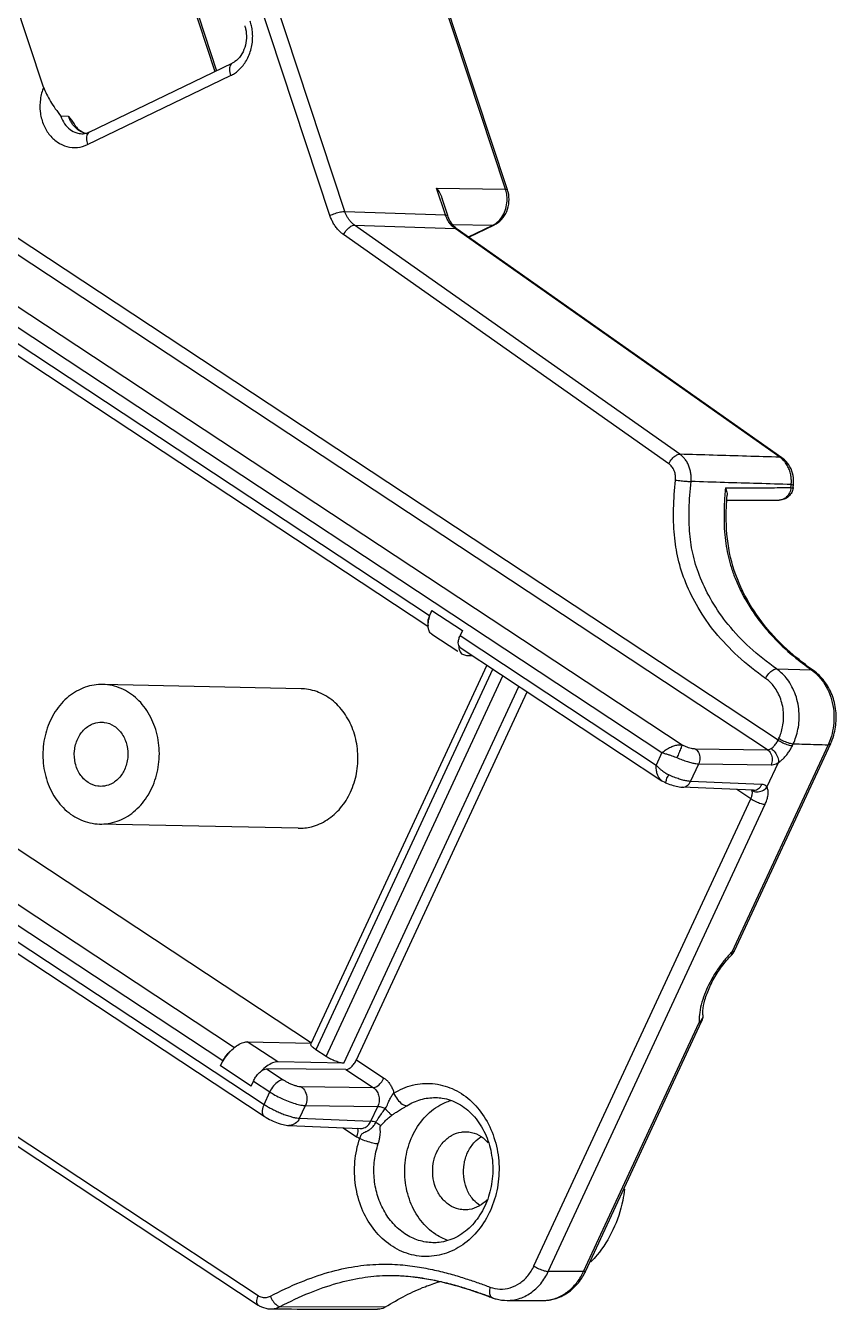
# Model space of a CAD drawing. Header units: inches. Extents: x 164842 to 166038, y -53074 to -52229.
# Drawn here: x 164920.53 to 164943.87, y -52890.84 to -52853.88 of the extents above; entities that cross this region are included whole.
import ezdxf

# ---------------------------------------------------------------- set-up
doc = ezdxf.new("R2010")
doc.units = ezdxf.units.IN
doc.header["$LTSCALE"] = 2
doc.header["$MEASUREMENT"] = 0
doc.layers.get('0').update_dxf_attribs({"linetype": 'CONTINUOUS'})

msp = doc.modelspace()

# ---------------------------------------------------------------- linework, layer by layer
at = {"color": 7, "linetype": 'Continuous'}
for p, q in [((164934.34, -52858.587), (164929.952, -52845.292)), ((164934.401, -52858.609), (164930.013, -52845.314)), ((164921.045, -52855.65), (164918.461, -52847.821)), ((164929.716, -52859.229), (164926.343, -52849.007)), ((164929.288, -52859.345), (164925.914, -52849.124)), ((164924.617, -52851.076), (164925.978, -52855.2)), ((164924.68, -52851.098), (164926.026, -52855.177)), ((164942.189, -52874.449), (164912.356, -52854.756)), ((164909.745, -52854.999), (164939.423, -52874.59)), ((164941.882, -52874.727), (164912.049, -52855.034)), ((164922.36, -52856.943), (164926.474, -52854.961)), ((164909.357, -52855.344), (164938.846, -52874.81)), ((164922.313, -52857.301), (164926.427, -52855.319)), ((164921.763, -52856.493), (164921.541, -52856.488)), ((164922.148, -52856.991), (164922.148, -52856.991)), ((164932.359, -52858.561), (164934.34, -52858.587)), ((164932.61, -52859.324), (164932.359, -52858.561)), ((164934.34, -52858.587), (164934.401, -52858.609)), ((164932.678, -52859.348), (164932.516, -52858.856)), ((164929.716, -52859.229), (164932.61, -52859.324)), ((164932.61, -52859.324), (164932.678, -52859.348)), ((164929.997, -52859.622), (164932.891, -52859.717)), ((164939.36, -52866.218), (164929.997, -52859.622)), ((164933.962, -52859.633), (164932.832, -52859.618)), ((164932.891, -52859.717), (164932.949, -52859.735)), ((164942.243, -52866.305), (164932.891, -52859.717)), ((164942.301, -52866.324), (164932.949, -52859.735)), ((164933.274, -52859.964), (164933.962, -52859.633)), ((164933.284, -52859.971), (164934.007, -52859.623)), ((164933.962, -52859.633), (164934.007, -52859.623)), ((164939.044, -52866.491), (164929.681, -52859.896)), ((164917.164, -52860.966), (164932.156, -52870.863)), ((164917.164, -52861.306), (164932.104, -52871.168)), ((164942.243, -52866.305), (164942.301, -52866.324)), ((164942.622, -52867.176), (164942.631, -52867.086)), ((164942.224, -52867.539), (164942.224, -52867.539)), ((164903.072, -52868.884), (164927.39, -52884.937)), ((164903.076, -52869.226), (164927.39, -52885.277)), ((164932.223, -52870.719), (164932.156, -52870.863)), ((164932.223, -52870.719), (164933.102, -52871.298)), ((164932.223, -52871.399), (164932.965, -52871.889)), ((164933.102, -52871.298), (164933.035, -52871.442)), ((164933.035, -52871.442), (164938.679, -52875.169)), ((164933.035, -52871.783), (164932.994, -52871.73)), ((164933.035, -52871.783), (164938.845, -52875.618)), ((164933.805, -52872.291), (164928.741, -52883.199)), ((164933.102, -52871.979), (164933.218, -52872.013)), ((164933.218, -52872.013), (164933.389, -52872.017)), ((164933.973, -52872.402), (164928.884, -52883.364)), ((164929.177, -52883.557), (164934.265, -52872.595)), ((164942.146, -52872.399), (164943.149, -52872.428)), ((164943.207, -52872.446), (164943.149, -52872.428)), ((164943.207, -52872.446), (164943.207, -52872.446)), ((164928.46, -52872.97), (164922.743, -52872.847)), ((164929.692, -52883.755), (164934.73, -52872.902)), ((164930.05, -52883.657), (164934.969, -52873.06)), ((164926.538, -52883.305), (164911.595, -52873.441)), ((164914.05, -52873.459), (164928.76, -52883.17)), ((164926.204, -52883.685), (164911.212, -52873.788)), ((164942.189, -52874.449), (164942.213, -52874.398)), ((164938.846, -52874.81), (164938.679, -52875.169)), ((164939.802, -52874.696), (164941.882, -52874.727)), ((164943.627, -52874.584), (164940.857, -52880.552)), ((164943.697, -52874.56), (164940.928, -52880.526)), ((164942.602, -52874.608), (164942.626, -52874.556)), ((164943.697, -52874.56), (164943.627, -52874.584)), ((164939.67, -52875.638), (164939.905, -52875.133)), ((164939.905, -52875.133), (164941.986, -52875.164)), ((164941.866, -52875.808), (164942.199, -52875.092)), ((164938.845, -52875.618), (164938.929, -52875.665)), ((164939.424, -52875.805), (164939.426, -52875.805)), ((164941.478, -52875.893), (164939.424, -52875.805)), ((164941.724, -52875.726), (164939.67, -52875.638)), ((164941.404, -52876.139), (164941, -52875.872)), ((164935.161, -52889.589), (164941.404, -52876.139)), ((164935.574, -52889.748), (164941.817, -52876.298)), ((164928.373, -52876.989), (164922.657, -52876.866)), ((164940.849, -52880.639), (164940.849, -52880.639)), ((164936.587, -52889.75), (164939.917, -52882.577)), ((164936.657, -52889.726), (164939.986, -52882.554)), ((164940.023, -52882.363), (164940.023, -52882.365)), ((164916.373, -52883.283), (164927.218, -52890.441)), ((164926.908, -52883.134), (164928.753, -52883.174)), ((164927.786, -52883.714), (164926.908, -52883.134)), ((164929.177, -52883.557), (164928.884, -52883.364)), ((164916.373, -52883.555), (164927.218, -52890.714)), ((164926.137, -52883.829), (164926.204, -52883.685)), ((164929.692, -52883.755), (164927.786, -52883.714)), ((164930.05, -52883.657), (164930.84, -52884.178)), ((164927.016, -52884.409), (164926.137, -52883.829)), ((164929.744, -52883.935), (164927.466, -52883.918)), ((164927.466, -52883.918), (164927.939, -52884.23)), ((164929.744, -52883.935), (164930.534, -52884.456)), ((164927.016, -52884.409), (164927.083, -52884.265)), ((164927.083, -52884.265), (164927.556, -52884.578)), ((164928.453, -52884.425), (164930.534, -52884.456)), ((164927.39, -52884.937), (164927.556, -52884.578)), ((164932.342, -52884.74), (164932.343, -52884.74)), ((164928.413, -52885.336), (164928.582, -52884.971)), ((164928.582, -52884.971), (164930.663, -52885.002)), ((164930.467, -52885.423), (164930.663, -52885.002)), ((164928.105, -52885.544), (164930.161, -52885.632)), ((164928.413, -52885.336), (164930.467, -52885.423)), ((164929.666, -52885.611), (164930.056, -52885.868)), ((164932.253, -52888.92), (164932.252, -52888.92)), ((164931.06, -52889.863), (164931.06, -52889.863)), ((164936.587, -52889.75), (164935.574, -52889.748)), ((164936.587, -52889.75), (164936.657, -52889.726)), ((164927.858, -52890.758), (164930.886, -52890.77)), ((164934.39, -52890.582), (164935.403, -52890.585)), ((164927.585, -52890.826), (164927.588, -52890.826))]:
    msp.add_line(p, q, dxfattribs=at)
for points, start_tangent, end_tangent in [([(164927.056, -52854.046), (164927.031, -52853.887), (164926.994, -52853.749)], (-0.100414, 0.994946), (-0.313412, 0.949617)), ([(164926.859, -52853.973), (164926.882, -52854.244), (164926.834, -52854.509), (164926.72, -52854.743), (164926.552, -52854.915), (164926.473, -52854.961)], (0.217541, -0.976051), (-0.901058, -0.433698)), ([(164926.76, -52855.057), (164926.86, -52854.92), (164926.945, -52854.761), (164927.008, -52854.587), (164927.048, -52854.404), (164927.063, -52854.221), (164927.056, -52854.046)], (0.647121, 0.762388), (-0.100414, 0.994946)), ([(164926.833, -52853.88), (164926.859, -52853.973)], (0.313314, -0.94965), (0.217541, -0.976051)), ([(164926.474, -52854.963), (164926.431, -52854.998), (164926.395, -52855.133), (164926.427, -52855.319)], (-0.891735, -0.452557), (0.313405, -0.949619)), ([(164926.427, -52855.319), (164926.536, -52855.256), (164926.65, -52855.169), (164926.76, -52855.057)], (0.900867, 0.434095), (0.647121, 0.762388)), ([(164921.045, -52855.65), (164920.951, -52855.993), (164920.947, -52856.355), (164921.032, -52856.702), (164921.2, -52857.002), (164921.435, -52857.228), (164921.716, -52857.359), (164922.017, -52857.384), (164922.313, -52857.301)], (-0.385298, -0.922792), (0.900864, 0.434101)), ([(164921.045, -52855.65), (164921.127, -52855.849), (164921.242, -52856.059), (164921.382, -52856.27), (164921.541, -52856.488)], (0.313405, -0.949619), (0.596702, -0.802463)), ([(164921.541, -52856.488), (164921.648, -52856.704), (164921.805, -52856.869), (164921.998, -52856.967)], (0.313405, -0.949619), (0.957803, -0.287425)), ([(164922.08, -52856.909), (164921.99, -52856.844), (164921.912, -52856.764), (164921.848, -52856.675), (164921.798, -52856.582), (164921.763, -52856.493)], (-0.854195, 0.519953), (-0.313405, 0.949619)), ([(164921.763, -52856.493), (164921.922, -52856.71), (164921.942, -52856.739)], (0.596702, -0.802463), (0.571514, -0.820592)), ([(164921.942, -52856.739), (164922.043, -52856.856), (164922.195, -52856.956)], (0.571437, -0.820646), (0.915741, -0.401769)), ([(164921.998, -52856.967), (164922.148, -52856.991)], (0.957803, -0.287425), (0.99975, -0.022354)), ([(164922.253, -52856.981), (164922.177, -52856.957), (164922.08, -52856.909)], (-0.973388, 0.229164), (-0.854195, 0.519953)), ([(164922.148, -52856.991), (164922.222, -52856.986), (164922.292, -52856.97), (164922.36, -52856.943)], (0.999769, -0.02151), (0.900864, 0.434101)), ([(164922.195, -52856.956), (164922.273, -52856.983)], (0.915741, -0.401769), (0.97068, -0.240376)), ([(164922.361, -52856.945), (164922.317, -52856.98), (164922.281, -52857.115), (164922.313, -52857.301)], (-0.892048, -0.451941), (0.313405, -0.949619)), ([(164932.359, -52858.561), (164932.487, -52858.781), (164932.517, -52858.859)], (0.594384, -0.804182), (0.313029, -0.949743)), ([(164934.35, -52858.62), (164934.34, -52858.587)], (-0.278829, 0.960341), (-0.315319, 0.948986)), ([(164934.381, -52858.772), (164934.35, -52858.62)], (-0.115743, 0.993279), (-0.278829, 0.960341)), ([(164934.419, -52858.672), (164934.401, -52858.609)], (-0.240513, 0.970646), (-0.313799, 0.949489)), ([(164934.228, -52859.459), (164934.376, -52859.227), (164934.442, -52858.953), (164934.419, -52858.672)], (0.676671, 0.736285), (-0.240513, 0.970646)), ([(164934.236, -52859.392), (164934.333, -52859.2), (164934.382, -52858.984), (164934.381, -52858.772)], (0.562325, 0.826916), (-0.115743, 0.993279)), ([(164929.288, -52859.345), (164929.437, -52859.285), (164929.594, -52859.243), (164929.716, -52859.229)], (0.900864, 0.434101), (0.999614, -0.027768)), ([(164929.681, -52859.896), (164929.601, -52859.833), (164929.523, -52859.756), (164929.45, -52859.666), (164929.385, -52859.565), (164929.331, -52859.457), (164929.288, -52859.345)], (-0.81752, 0.5759), (-0.313396, 0.949622)), ([(164929.997, -52859.622), (164929.94, -52859.577), (164929.884, -52859.522), (164929.832, -52859.458), (164929.786, -52859.386), (164929.747, -52859.308), (164929.716, -52859.229)], (-0.817282, 0.576237), (-0.313995, 0.949425)), ([(164932.627, -52859.37), (164932.61, -52859.324)], (-0.366637, 0.930364), (-0.313973, 0.949432)), ([(164932.679, -52859.479), (164932.627, -52859.37)], (-0.493724, 0.869618), (-0.366637, 0.930364)), ([(164932.785, -52859.566), (164932.689, -52859.381), (164932.678, -52859.348)], (-0.565581, 0.824693), (-0.31334, 0.949641)), ([(164929.681, -52859.896), (164929.774, -52859.757), (164929.89, -52859.656), (164929.997, -52859.622)], (0.443467, 0.896291), (0.999373, -0.035397)), ([(164932.774, -52859.612), (164932.679, -52859.479)], (-0.665453, 0.74644), (-0.493724, 0.869618)), ([(164932.891, -52859.717), (164932.774, -52859.612)], (-0.817338, 0.576158), (-0.665453, 0.74644)), ([(164932.907, -52859.703), (164932.785, -52859.566)], (-0.763511, 0.645795), (-0.565581, 0.824693)), ([(164932.949, -52859.735), (164932.916, -52859.71), (164932.907, -52859.703)], (-0.818111, 0.57506), (-0.763511, 0.645795)), ([(164933.962, -52859.633), (164934.105, -52859.539)], (0.901315, 0.433164), (0.758956, 0.651142)), ([(164934.007, -52859.623), (164934.017, -52859.618), (164934.228, -52859.459)], (0.901204, 0.433394), (0.676671, 0.736285)), ([(164934.105, -52859.539), (164934.236, -52859.392)], (0.758956, 0.651142), (0.562325, 0.826916)), ([(164939.044, -52866.491), (164939.137, -52866.352), (164939.252, -52866.252), (164939.36, -52866.218)], (0.443467, 0.896291), (0.999373, -0.035397)), ([(164942.243, -52866.305), (164941.283, -52866.276), (164940.322, -52866.247), (164939.36, -52866.218)], (-0.999538, 0.030384), (-0.999539, 0.03037)), ([(164939.682, -52867.005), (164939.687, -52866.902), (164939.68, -52866.79), (164939.659, -52866.675), (164939.623, -52866.561), (164939.572, -52866.455), (164939.508, -52866.36), (164939.436, -52866.281), (164939.36, -52866.218)], (0.104947, 0.994478), (-0.817971, 0.57526)), ([(164942.288, -52866.34), (164942.243, -52866.305)], (-0.766441, 0.642315), (-0.818081, 0.575104)), ([(164942.474, -52866.578), (164942.406, -52866.466), (164942.327, -52866.375), (164942.288, -52866.34)], (-0.452658, 0.891684), (-0.766441, 0.642315)), ([(164942.497, -52866.527), (164942.322, -52866.339), (164942.301, -52866.324)], (-0.550691, 0.834709), (-0.818037, 0.575165)), ([(164939.237, -52866.964), (164939.24, -52866.902), (164939.236, -52866.835), (164939.223, -52866.766), (164939.201, -52866.697), (164939.171, -52866.634), (164939.133, -52866.577), (164939.089, -52866.529), (164939.044, -52866.491)], (0.103704, 0.994608), (-0.817531, 0.575884)), ([(164942.558, -52866.836), (164942.526, -52866.703), (164942.474, -52866.578)], (-0.163388, 0.986562), (-0.452658, 0.891684)), ([(164942.634, -52867.039), (164942.606, -52866.768), (164942.497, -52866.527)], (0.048678, 0.998815), (-0.550691, 0.834709)), ([(164941.829, -52872.672), (164941.032, -52872.033), (164940.381, -52871.346), (164939.886, -52870.635), (164939.533, -52869.923), (164939.312, -52869.232), (164939.203, -52868.544), (164939.181, -52867.787), (164939.237, -52866.964)], (-0.814827, 0.579704), (0.103817, 0.994596)), ([(164939.237, -52866.964), (164939.395, -52866.983), (164939.558, -52866.998), (164939.682, -52867.005)], (0.99027, -0.139156), (0.999801, -0.01993)), ([(164942.146, -52872.399), (164941.374, -52871.781), (164940.753, -52871.125), (164940.285, -52870.452), (164939.954, -52869.785), (164939.749, -52869.147), (164939.648, -52868.512), (164939.628, -52867.799), (164939.682, -52867.005)], (-0.814822, 0.579712), (0.103747, 0.994604)), ([(164942.566, -52867.091), (164941.605, -52867.062), (164940.644, -52867.034), (164939.682, -52867.005)], (-0.999559, 0.029687), (-0.999559, 0.029689)), ([(164942.571, -52866.968), (164942.558, -52866.836)], (-0.024857, 0.999691), (-0.163388, 0.986562)), ([(164942.561, -52867.135), (164942.566, -52867.091)], (0.09834, 0.995153), (0.101663, 0.994819)), ([(164942.566, -52867.091), (164942.571, -52866.968)], (0.103197, 0.994661), (-0.024857, 0.999691)), ([(164942.566, -52867.091), (164942.63, -52867.087)], (0.999801, -0.01997), (-0.202511, 0.97928)), ([(164942.631, -52867.086), (164942.634, -52867.039)], (0.102059, 0.994778), (0.048678, 0.998815)), ([(164940.672, -52867.187), (164940.64, -52867.648)], (-0.091345, -0.995819), (-0.045938, -0.998944)), ([(164940.672, -52867.187), (164941.3, -52867.185), (164941.928, -52867.182), (164942.557, -52867.18)], (0.999993, 0.003704), (0.999993, 0.003685)), ([(164940.672, -52867.187), (164940.714, -52867.31), (164940.72, -52867.394)], (0.42378, -0.905765), (-0.079475, -0.996837)), ([(164943.161, -52872.413), (164942.442, -52871.832), (164941.72, -52871.044), (164941.176, -52870.167), (164940.822, -52869.19), (164940.697, -52868.117), (164940.72, -52867.394)], (-0.810808, 0.585312), (0.072949, 0.997336)), ([(164942.557, -52867.18), (164942.519, -52867.328), (164942.434, -52867.45), (164942.314, -52867.524), (164942.224, -52867.539)], (-0.071426, -0.997446), (-0.999969, -0.007827)), ([(164942.619, -52867.198), (164942.58, -52867.319), (164942.489, -52867.438), (164942.361, -52867.514), (164942.224, -52867.539)], (-0.150458, -0.988616), (-0.999987, -0.005116)), ([(164942.557, -52867.18), (164942.561, -52867.135)], (0.094901, 0.995487), (0.09834, 0.995153)), ([(164942.557, -52867.18), (164942.615, -52867.178), (164942.615, -52867.176)], (0.999798, -0.020103), (-0.08541, 0.996346)), ([(164942.622, -52867.176), (164942.619, -52867.198)], (-0.094896, -0.995487), (-0.150458, -0.988616)), ([(164940.64, -52867.648), (164940.632, -52868.067), (164940.647, -52868.449), (164940.684, -52868.791), (164940.74, -52869.104), (164940.821, -52869.415), (164940.934, -52869.744), (164941.087, -52870.096), (164941.285, -52870.469), (164941.532, -52870.853), (164941.836, -52871.246), (164942.204, -52871.643), (164942.64, -52872.037), (164943.149, -52872.428)], (-0.045938, -0.998944), (0.814168, -0.580629)), ([(164940.715, -52867.546), (164940.919, -52867.545), (164941.621, -52867.542), (164942.224, -52867.539)], (0.999989, 0.004617), (0.99999, 0.00457)), ([(164932.126, -52871.018), (164932.162, -52870.872), (164932.223, -52870.719)], (0.167159, 0.98593), (0.421036, 0.907044)), ([(164932.116, -52870.972), (164932.102, -52871.071), (164932.116, -52871.15)], (-0.251032, -0.967979), (0.371244, -0.928535)), ([(164932.116, -52871.15), (164932.126, -52871.018)], (-0.019378, 0.999812), (0.167159, 0.98593)), ([(164932.156, -52870.863), (164932.116, -52870.972)], (-0.421036, -0.907044), (-0.251032, -0.967979)), ([(164932.117, -52871.18), (164932.116, -52871.15)], (-0.07036, 0.997522), (-0.019378, 0.999812)), ([(164932.12, -52871.209), (164932.117, -52871.18)], (-0.132554, 0.991176), (-0.07036, 0.997522)), ([(164932.223, -52871.399), (164932.221, -52871.398), (164932.144, -52871.3), (164932.12, -52871.209)], (-0.835465, 0.549544), (-0.132554, 0.991176)), ([(164932.981, -52871.651), (164932.995, -52871.552), (164933.035, -52871.442)], (0.004356, 0.999991), (0.421036, 0.907044)), ([(164932.994, -52871.73), (164932.981, -52871.651)], (-0.371244, 0.928535), (0.004356, 0.999991)), ([(164932.994, -52871.73), (164933.023, -52871.88)], (0.019378, -0.999812), (0.399386, -0.916783)), ([(164933.023, -52871.88), (164933.1, -52871.978), (164933.102, -52871.979)], (0.399386, -0.916783), (0.835465, -0.549544)), ([(164941.829, -52872.672), (164941.922, -52872.533), (164942.038, -52872.433), (164942.146, -52872.399)], (0.446914, 0.894577), (0.99937, -0.035481)), ([(164942.213, -52874.398), (164942.273, -52874.244), (164942.32, -52874.064), (164942.346, -52873.862), (164942.344, -52873.645), (164942.31, -52873.428), (164942.246, -52873.222), (164942.157, -52873.037), (164942.05, -52872.882), (164941.937, -52872.76), (164941.829, -52872.672)], (0.421045, 0.90704), (-0.814828, 0.579703)), ([(164942.626, -52874.556), (164942.702, -52874.364), (164942.761, -52874.139), (164942.793, -52873.886), (164942.79, -52873.616), (164942.749, -52873.345), (164942.669, -52873.086), (164942.557, -52872.855), (164942.423, -52872.661), (164942.282, -52872.509), (164942.146, -52872.399)], (0.421836, 0.906672), (-0.815167, 0.579226)), ([(164943.149, -52872.428), (164943.323, -52872.575)], (0.814598, -0.580026), (0.70615, -0.708062)), ([(164943.207, -52872.446), (164943.161, -52872.413)], (-0.814169, 0.580628), (-0.810808, 0.585312)), ([(164943.372, -52872.584), (164943.207, -52872.446)], (-0.717314, 0.69675), (-0.814032, 0.58082)), ([(164943.323, -52872.575), (164943.496, -52872.785), (164943.645, -52873.055), (164943.749, -52873.369), (164943.796, -52873.704), (164943.783, -52874.035), (164943.722, -52874.333)], (0.70615, -0.708062), (-0.281864, -0.959454)), ([(164943.79, -52874.311), (164943.862, -52873.842), (164943.811, -52873.37), (164943.642, -52872.938), (164943.372, -52872.584)], (0.278955, 0.960304), (-0.717314, 0.69675)), ([(164922.743, -52872.847), (164922.501, -52872.863), (164921.996, -52873.039), (164921.56, -52873.393), (164921.236, -52873.89)], (-0.999766, 0.021616), (-0.421036, -0.907044)), ([(164924.164, -52875.823), (164924.345, -52875.231), (164924.365, -52874.603), (164924.222, -52873.999), (164923.93, -52873.479), (164923.518, -52873.095), (164923.025, -52872.882), (164922.743, -52872.847)], (0.421036, 0.907044), (-0.999766, 0.021616)), ([(164929.881, -52875.946), (164930.052, -52875.411), (164930.09, -52874.84), (164929.993, -52874.281), (164929.769, -52873.778), (164929.434, -52873.373), (164929.018, -52873.098), (164928.552, -52872.975), (164928.46, -52872.97)], (0.421036, 0.907044), (-0.999775, 0.021228)), ([(164921.236, -52873.89), (164921.055, -52874.482), (164921.035, -52875.111), (164921.178, -52875.714), (164921.469, -52876.234), (164921.882, -52876.619), (164922.374, -52876.831), (164922.657, -52876.866)], (-0.421036, -0.907044), (0.999766, -0.021616)), ([(164922.026, -52874.412), (164922.222, -52874.136), (164922.49, -52873.969), (164922.721, -52873.933)], (0.421036, 0.907044), (0.999795, -0.020258)), ([(164922.721, -52873.933), (164922.79, -52873.938), (164923.076, -52874.046), (164923.305, -52874.278), (164923.442, -52874.598), (164923.466, -52874.957), (164923.373, -52875.301)], (0.999795, -0.020258), (-0.421036, -0.907044)), ([(164922.679, -52875.781), (164922.61, -52875.776), (164922.324, -52875.667), (164922.095, -52875.436), (164921.958, -52875.116), (164921.934, -52874.756), (164922.026, -52874.412)], (-0.999795, 0.020258), (0.421036, 0.907044)), ([(164941.989, -52874.693), (164942.023, -52874.668), (164942.061, -52874.633), (164942.098, -52874.592), (164942.134, -52874.545), (164942.164, -52874.497), (164942.189, -52874.449)], (0.839409, 0.5435), (0.42103, 0.907047)), ([(164942.189, -52874.449), (164942.33, -52874.527), (164942.482, -52874.585), (164942.602, -52874.608)], (0.83456, -0.550917), (0.999901, -0.014063)), ([(164942.213, -52874.398), (164942.354, -52874.476), (164942.506, -52874.534), (164942.626, -52874.556)], (0.83456, -0.550917), (0.999901, -0.014063)), ([(164943.722, -52874.333), (164943.646, -52874.541)], (-0.281864, -0.959454), (-0.39745, -0.917624)), ([(164943.697, -52874.56), (164943.79, -52874.311)], (0.420893, 0.90711), (0.278955, 0.960304)), ([(164938.846, -52874.81), (164938.97, -52874.72), (164939.097, -52874.65), (164939.219, -52874.605), (164939.329, -52874.585), (164939.423, -52874.59)], (0.774041, 0.633136), (0.981189, -0.193049)), ([(164938.846, -52874.81), (164938.948, -52874.842), (164939.044, -52874.871), (164939.131, -52874.9), (164939.208, -52874.927), (164939.274, -52874.954)], (0.952803, -0.30359), (0.9139, -0.40594)), ([(164939.423, -52874.59), (164939.395, -52874.669), (164939.341, -52874.803), (164939.274, -52874.954)], (-0.230918, -0.972973), (-0.416528, -0.909123)), ([(164939.423, -52874.59), (164939.515, -52874.628), (164939.604, -52874.659), (164939.685, -52874.68), (164939.751, -52874.692), (164939.802, -52874.696)], (0.914646, -0.404257), (0.999888, -0.014946)), ([(164939.802, -52874.696), (164939.901, -52874.811), (164939.938, -52874.971), (164939.905, -52875.133)], (0.832884, -0.553447), (-0.416827, -0.908986)), ([(164941.882, -52874.727), (164941.919, -52874.723), (164941.955, -52874.71), (164941.989, -52874.693)], (0.999756, -0.022085), (0.8553, 0.518133)), ([(164941.882, -52874.727), (164941.981, -52874.842), (164942.019, -52875.002), (164941.986, -52875.164)], (0.832884, -0.553447), (-0.416827, -0.908986)), ([(164941.988, -52874.693), (164942.102, -52874.804), (164942.179, -52874.951), (164942.198, -52875.095)], (0.838021, -0.545639), (-0.108407, -0.994107)), ([(164942.198, -52875.095), (164942.269, -52875.044), (164942.345, -52874.976), (164942.42, -52874.893), (164942.491, -52874.8), (164942.553, -52874.703), (164942.602, -52874.608)], (0.844563, 0.535455), (0.421014, 0.907054)), ([(164942.626, -52874.556), (164942.959, -52874.565), (164943.293, -52874.575), (164943.627, -52874.584)], (0.999609, -0.027955), (0.99961, -0.027942)), ([(164943.646, -52874.541), (164943.627, -52874.584)], (-0.39745, -0.917624), (-0.422016, -0.906588)), ([(164938.8, -52875.581), (164938.748, -52875.511), (164938.708, -52875.418), (164938.684, -52875.303), (164938.679, -52875.169)], (-0.700895, 0.713264), (0.035264, 0.999378)), ([(164939.042, -52875.454), (164938.99, -52875.427), (164938.934, -52875.393), (164938.874, -52875.35), (164938.811, -52875.298), (164938.745, -52875.238), (164938.679, -52875.169)], (-0.911618, 0.411038), (-0.669261, 0.743028)), ([(164939.274, -52874.954), (164939.428, -52875.018), (164939.577, -52875.069), (164939.71, -52875.105), (164939.82, -52875.126), (164939.905, -52875.133)], (0.913896, -0.405949), (0.999791, -0.020463)), ([(164941.986, -52875.164), (164942.058, -52875.155), (164942.13, -52875.129), (164942.199, -52875.092)], (0.99989, -0.014805), (0.849443, 0.52768)), ([(164923.373, -52875.301), (164923.178, -52875.578), (164922.91, -52875.744), (164922.679, -52875.781)], (-0.421036, -0.907044), (-0.999795, 0.020258)), ([(164938.845, -52875.618), (164938.8, -52875.581)], (-0.833953, 0.551836), (-0.700895, 0.713264)), ([(164938.938, -52875.656), (164938.979, -52875.583)], (0.994506, 0.104677), (0.150536, 0.988605)), ([(164938.979, -52875.583), (164939.042, -52875.454)], (0.150536, 0.988605), (0.425533, 0.904943)), ([(164939.197, -52875.518), (164939.042, -52875.454)], (-0.932733, 0.360568), (-0.911617, 0.41104)), ([(164939.67, -52875.638), (164939.587, -52875.63), (164939.477, -52875.608), (164939.345, -52875.571), (164939.197, -52875.518)], (-0.99931, 0.037134), (-0.932733, 0.360568)), ([(164922.657, -52876.866), (164922.899, -52876.851), (164923.404, -52876.674), (164923.84, -52876.321), (164924.164, -52875.823)], (0.999766, -0.021616), (0.421036, 0.907044)), ([(164928.373, -52876.989), (164928.757, -52876.944), (164929.206, -52876.746), (164929.591, -52876.404), (164929.881, -52875.946)], (0.999775, -0.021228), (0.421036, 0.907044)), ([(164938.929, -52875.665), (164938.981, -52875.687)], (0.91096, -0.412494), (0.921123, -0.389272)), ([(164938.931, -52875.656), (164938.938, -52875.656)], (0.969956, -0.243279), (0.994506, 0.104677)), ([(164938.981, -52875.687), (164939.169, -52875.756), (164939.344, -52875.797), (164939.426, -52875.805)], (0.921123, -0.389272), (0.999204, -0.039887)), ([(164939.426, -52875.805), (164939.439, -52875.805), (164939.573, -52875.759), (164939.67, -52875.638)], (0.999229, -0.039263), (0.42522, 0.90509)), ([(164941.404, -52876.139), (164941.429, -52876.077), (164941.443, -52876.023), (164941.448, -52875.979), (164941.446, -52875.943), (164941.44, -52875.915), (164941.439, -52875.911)], (0.421, 0.907061), (-0.355481, 0.934683)), ([(164941.431, -52875.895), (164941.575, -52875.94)], (0.835649, -0.549263), (0.998942, -0.045985)), ([(164941.439, -52875.911), (164941.431, -52875.895)], (-0.355481, 0.934683), (-0.507622, 0.86158)), ([(164941.478, -52875.893), (164941.493, -52875.893), (164941.627, -52875.846), (164941.724, -52875.726)], (0.998826, -0.048445), (0.42522, 0.90509)), ([(164941.575, -52875.94), (164941.734, -52875.908), (164941.866, -52875.808)], (0.998942, -0.045985), (0.64526, 0.763963)), ([(164941.866, -52875.808), (164941.834, -52875.768), (164941.787, -52875.739), (164941.724, -52875.726)], (-0.518063, 0.855342), (-0.999083, 0.042819)), ([(164941.817, -52876.298), (164941.866, -52876.173), (164941.894, -52876.065), (164941.904, -52875.976), (164941.901, -52875.904), (164941.888, -52875.848), (164941.868, -52875.805)], (0.420912, 0.907101), (-0.520214, 0.854036)), ([(164941.404, -52876.139), (164941.546, -52876.217), (164941.697, -52876.276), (164941.817, -52876.298)], (0.83456, -0.550917), (0.999901, -0.014063)), ([(164940.023, -52882.363), (164940.025, -52882.245), (164940.082, -52881.932), (164940.221, -52881.555), (164940.436, -52881.161), (164940.705, -52880.797)], (-0.052292, 0.998632), (0.6488, 0.760959)), ([(164940.808, -52880.603), (164940.605, -52880.837)], (-0.687902, -0.725804), (-0.619609, -0.784911)), ([(164940.705, -52880.797), (164940.849, -52880.639)], (0.6488, 0.760959), (0.702883, 0.711306)), ([(164940.857, -52880.552), (164940.808, -52880.603)], (-0.70287, -0.711318), (-0.687902, -0.725804)), ([(164940.848, -52880.638), (164940.86, -52880.622), (164940.858, -52880.55)], (0.740238, 0.672345), (-0.270441, 0.962736)), ([(164940.849, -52880.639), (164940.915, -52880.55)], (0.702679, 0.711507), (0.482351, 0.875978)), ([(164940.925, -52880.525), (164940.919, -52880.537), (164940.858, -52880.55)], (-0.31521, -0.949022), (-0.999901, 0.014063)), ([(164940.915, -52880.55), (164940.928, -52880.526)], (0.482351, 0.875978), (0.421059, 0.907033)), ([(164940.605, -52880.837), (164940.397, -52881.129), (164940.23, -52881.417), (164940.097, -52881.704), (164939.996, -52881.994), (164939.932, -52882.288)], (-0.619609, -0.784911), (-0.140771, -0.990042)), ([(164939.932, -52882.288), (164939.916, -52882.551)], (-0.140771, -0.990042), (0.031744, -0.999496)), ([(164939.962, -52882.534), (164939.916, -52882.578)], (-0.644384, -0.764702), (-0.774692, -0.632338)), ([(164939.916, -52882.551), (164939.917, -52882.577)], (0.031744, -0.999496), (0.052129, -0.99864)), ([(164939.916, -52882.578), (164939.977, -52882.565), (164939.984, -52882.553)], (0.999901, -0.014063), (0.31521, 0.949022)), ([(164940.023, -52882.365), (164939.998, -52882.479), (164939.962, -52882.534)], (0.047663, -0.998863), (-0.644384, -0.764702)), ([(164940.023, -52882.364), (164940.007, -52882.5), (164939.986, -52882.554)], (0.051686, -0.998663), (-0.421013, -0.907055)), ([(164926.429, -52883.402), (164926.594, -52883.256)], (0.691751, 0.722136), (0.810832, 0.58528)), ([(164926.594, -52883.256), (164926.76, -52883.164), (164926.908, -52883.134)], (0.810832, 0.58528), (0.999769, -0.02151)), ([(164928.884, -52883.364), (164928.79, -52883.29), (164928.742, -52883.229), (164928.744, -52883.2)], (-0.83456, 0.550917), (0.31625, 0.948676)), ([(164926.137, -52883.829), (164926.219, -52883.676), (164926.317, -52883.532), (164926.429, -52883.402)], (0.421036, 0.907044), (0.691751, 0.722136)), ([(164926.429, -52883.402), (164926.343, -52883.479), (164926.266, -52883.576), (164926.204, -52883.685)], (-0.805902, -0.59205), (-0.421036, -0.907044)), ([(164927.786, -52883.714), (164927.638, -52883.744), (164927.473, -52883.836), (164927.307, -52883.981)], (-0.999769, 0.02151), (-0.691751, -0.722136)), ([(164929.692, -52883.755), (164929.585, -52883.738), (164929.449, -52883.695), (164929.305, -52883.631), (164929.177, -52883.557)], (-0.999769, 0.02151), (-0.83456, 0.550917)), ([(164929.744, -52883.935), (164929.821, -52883.915), (164929.907, -52883.855), (164929.988, -52883.763), (164930.05, -52883.657)], (0.999971, -0.007585), (0.421036, 0.907044)), ([(164927.083, -52884.265), (164927.144, -52884.156), (164927.222, -52884.058), (164927.307, -52883.981)], (0.421036, 0.907044), (0.805902, 0.59205)), ([(164927.307, -52883.981), (164927.39, -52883.934), (164927.466, -52883.918)], (0.805902, 0.59205), (0.999971, -0.007585)), ([(164927.939, -52884.23), (164927.807, -52884.276), (164927.667, -52884.403), (164927.556, -52884.578)], (-0.999971, 0.007585), (-0.421036, -0.907044)), ([(164927.939, -52884.23), (164928.014, -52884.275), (164928.106, -52884.322), (164928.206, -52884.365), (164928.304, -52884.398), (164928.389, -52884.418), (164928.453, -52884.425)], (0.834583, -0.550882), (0.999888, -0.014934)), ([(164928.453, -52884.425), (164928.577, -52884.569), (164928.624, -52884.769), (164928.582, -52884.971)], (0.832884, -0.553447), (-0.416827, -0.908986)), ([(164930.534, -52884.456), (164930.64, -52884.42), (164930.752, -52884.318), (164930.84, -52884.178)], (0.999971, -0.007585), (0.421036, 0.907044)), ([(164930.534, -52884.456), (164930.581, -52884.494), (164930.625, -52884.545), (164930.662, -52884.606), (164930.689, -52884.677), (164930.703, -52884.752), (164930.706, -52884.83), (164930.696, -52884.904), (164930.676, -52884.972)], (0.835876, -0.548919), (-0.355221, -0.934782)), ([(164930.84, -52884.178), (164930.914, -52884.236), (164930.984, -52884.31), (164931.045, -52884.4), (164931.094, -52884.503), (164931.128, -52884.616)], (0.834549, -0.550933), (0.223155, -0.974783)), ([(164931.128, -52884.616), (164931.666, -52884.386), (164932.243, -52884.34), (164932.806, -52884.485), (164933.314, -52884.811), (164933.726, -52885.292), (164934.01, -52885.891), (164934.146, -52886.563), (164934.122, -52887.254), (164933.94, -52887.913), (164933.615, -52888.488), (164933.171, -52888.934), (164932.642, -52889.218)], (0.848768, 0.528765), (-0.944411, -0.328768)), ([(164927.556, -52884.578), (164927.705, -52884.669), (164927.888, -52884.762), (164928.089, -52884.849), (164928.285, -52884.916), (164928.454, -52884.957), (164928.582, -52884.971)], (0.834573, -0.550898), (0.999762, -0.02183)), ([(164930.901, -52885.022), (164930.94, -52884.947), (164930.971, -52884.878), (164930.999, -52884.815), (164931.028, -52884.758), (164931.058, -52884.706), (164931.091, -52884.659), (164931.128, -52884.616)], (0.480927, 0.87676), (0.696204, 0.717844)), ([(164931.128, -52884.616), (164931.234, -52884.795), (164931.371, -52884.927), (164931.503, -52884.977)], (0.394236, -0.919009), (0.999769, -0.021512)), ([(164931.503, -52884.977), (164931.901, -52884.798), (164932.325, -52884.74), (164932.342, -52884.74)], (0.848768, 0.528766), (0.99978, -0.020993)), ([(164932.342, -52884.74), (164932.52, -52884.756), (164932.988, -52884.918), (164933.402, -52885.246), (164933.72, -52885.709), (164933.915, -52886.26), (164933.975, -52886.857), (164933.894, -52887.453), (164933.677, -52888), (164933.339, -52888.454), (164932.909, -52888.768), (164932.43, -52888.912), (164932.252, -52888.92)], (0.999797, -0.02016), (-0.999733, 0.023094)), ([(164932.452, -52884.959), (164932.771, -52884.823)], (0.871549, 0.490308), (0.957216, 0.289376)), ([(164927.39, -52884.937), (164927.338, -52885.112), (164927.358, -52885.243), (164927.391, -52885.275)], (-0.421036, -0.907044), (0.830333, -0.557268)), ([(164927.39, -52884.937), (164927.486, -52884.997)], (0.834563, -0.550912), (0.860137, -0.510064)), ([(164927.486, -52884.997), (164927.598, -52885.06), (164927.726, -52885.124), (164927.862, -52885.185), (164927.999, -52885.238), (164928.129, -52885.281), (164928.243, -52885.311), (164928.337, -52885.328), (164928.413, -52885.336)], (0.860137, -0.510064), (0.999361, -0.035746)), ([(164930.609, -52885.453), (164930.704, -52885.305), (164930.795, -52885.175), (164930.88, -52885.06)], (0.522611, 0.852571), (0.606378, 0.795177)), ([(164930.663, -52885.002), (164930.67, -52884.987), (164930.676, -52884.972)], (0.42437, 0.905489), (0.355253, 0.93477)), ([(164930.88, -52885.06), (164930.759, -52885.018), (164930.663, -52885.002)], (-0.924974, 0.380029), (-0.999586, 0.028784)), ([(164930.757, -52885.544), (164930.865, -52885.428), (164930.973, -52885.328), (164931.077, -52885.243)], (0.647101, 0.762405), (0.789137, 0.614217)), ([(164930.88, -52885.06), (164930.891, -52885.041), (164930.901, -52885.022)], (0.517686, 0.855571), (0.481983, 0.876181)), ([(164930.88, -52885.06), (164930.957, -52885.142), (164931.024, -52885.205), (164931.077, -52885.243)], (0.66228, -0.749257), (0.869441, -0.494037)), ([(164931.077, -52885.243), (164931.085, -52885.237), (164931.094, -52885.23)], (0.789136, 0.614219), (0.808066, 0.589092)), ([(164931.094, -52885.23), (164931.134, -52885.203), (164931.179, -52885.174), (164931.229, -52885.143), (164931.287, -52885.108), (164931.352, -52885.069), (164931.425, -52885.025), (164931.503, -52884.977)], (0.808624, 0.588326), (0.848864, 0.528612)), ([(164932.333, -52888.682), (164931.904, -52888.282), (164931.601, -52887.741), (164931.452, -52887.113), (164931.473, -52886.46), (164931.661, -52885.844), (164931.999, -52885.327), (164932.452, -52884.959)], (-0.83456, 0.550917), (0.871549, 0.490308)), ([(164927.389, -52885.276), (164927.449, -52885.314), (164927.651, -52885.419), (164927.85, -52885.495), (164928.027, -52885.536), (164928.106, -52885.544)], (0.834762, -0.55061), (0.999155, -0.041089)), ([(164928.413, -52885.336), (164928.291, -52885.486), (164928.124, -52885.544), (164928.106, -52885.544)], (-0.42522, -0.90509), (-0.999045, 0.043701)), ([(164930.162, -52885.632), (164930.267, -52885.616), (164930.383, -52885.544), (164930.467, -52885.423)], (0.999415, -0.034195), (0.417659, 0.908604)), ([(164930.262, -52885.749), (164930.319, -52885.723), (164930.391, -52885.687), (164930.472, -52885.63), (164930.55, -52885.549), (164930.609, -52885.453)], (0.880288, 0.474439), (0.444892, 0.895584)), ([(164930.609, -52885.453), (164930.531, -52885.432), (164930.467, -52885.423)], (-0.950532, 0.310625), (-0.999586, 0.028784)), ([(164930.609, -52885.453), (164930.666, -52885.492), (164930.717, -52885.523), (164930.757, -52885.544)], (0.817544, -0.575867), (0.913881, -0.405983)), ([(164930.679, -52886.068), (164930.708, -52885.969), (164930.728, -52885.871), (164930.738, -52885.782), (164930.739, -52885.712), (164930.735, -52885.661), (164930.732, -52885.622), (164930.734, -52885.591), (164930.742, -52885.566), (164930.757, -52885.544)], (0.316162, 0.948705), (0.647197, 0.762323)), ([(164932.642, -52889.218), (164932.07, -52889.318), (164931.499, -52889.225), (164930.971, -52888.947), (164930.529, -52888.505), (164930.206, -52887.934), (164930.028, -52887.277), (164930.008, -52886.584), (164930.146, -52885.917)], (-0.944411, -0.328768), (0.316232, 0.948682)), ([(164930.056, -52885.868), (164930.098, -52885.728), (164930.081, -52885.623)], (0.421036, 0.907044), (-0.571187, 0.82082)), ([(164930.056, -52885.868), (164930.1, -52885.895), (164930.146, -52885.917)], (0.834573, -0.550898), (0.921171, -0.389157)), ([(164930.146, -52885.917), (164930.166, -52885.866), (164930.189, -52885.818), (164930.22, -52885.778), (164930.262, -52885.749)], (0.352407, 0.935847), (0.880288, 0.474439)), ([(164930.146, -52885.917), (164930.331, -52885.99), (164930.526, -52886.046), (164930.679, -52886.068)], (0.90474, -0.425965), (0.999769, -0.021508)), ([(164932.364, -52886.308), (164932.546, -52886.03), (164932.79, -52885.831), (164933.073, -52885.733), (164933.208, -52885.724)], (0.421036, 0.907044), (0.999766, -0.021616)), ([(164933.208, -52885.724), (164933.366, -52885.743), (164933.642, -52885.862), (164933.845, -52886.043)], (0.999766, -0.021616), (0.647511, -0.762056)), ([(164933.453, -52886.026), (164933.649, -52885.867)], (0.687781, 0.725919), (0.853204, 0.521577)), ([(164931.447, -52888.663), (164931.105, -52888.367), (164930.835, -52887.983), (164930.651, -52887.535), (164930.562, -52887.049), (164930.571, -52886.551), (164930.679, -52886.068)], (-0.83456, 0.550917), (0.316232, 0.948682)), ([(164933.16, -52887.974), (164933.002, -52887.955), (164932.726, -52887.836), (164932.495, -52887.621), (164932.331, -52887.329), (164932.251, -52886.991), (164932.263, -52886.639), (164932.364, -52886.308)], (-0.999766, 0.021616), (0.421036, 0.907044)), ([(164933.424, -52887.691), (164933.381, -52887.64), (164933.218, -52887.349), (164933.138, -52887.01), (164933.149, -52886.659), (164933.25, -52886.327)], (-0.663367, 0.748294), (0.421036, 0.907044)), ([(164933.25, -52886.327), (164933.432, -52886.049), (164933.453, -52886.026)], (0.421036, 0.907044), (0.687781, 0.725919)), ([(164937.772, -52887.377), (164937.717, -52887.704), (164937.433, -52888.55), (164936.977, -52889.274), (164936.801, -52889.471)], (-0.126454, -0.991972), (-0.697392, -0.71669)), ([(164933.805, -52887.688), (164933.578, -52887.867), (164933.295, -52887.966), (164933.16, -52887.974)], (-0.684836, -0.728697), (-0.999766, 0.021616)), ([(164933.602, -52887.848), (164933.424, -52887.691)], (-0.827216, 0.561884), (-0.663367, 0.748294)), ([(164932.252, -52888.92), (164931.841, -52888.852), (164931.447, -52888.663)], (-0.999753, 0.022203), (-0.83456, 0.550917)), ([(164932.349, -52888.692), (164932.333, -52888.682)], (-0.840992, 0.541048), (-0.83456, 0.550917)), ([(164932.68, -52888.855), (164932.349, -52888.692)], (-0.942991, 0.332817), (-0.840992, 0.541048)), ([(164927.573, -52890.46), (164928.443, -52890.053), (164929.253, -52889.771), (164930.008, -52889.604), (164930.696, -52889.54), (164931.314, -52889.556), (164931.866, -52889.624), (164932.36, -52889.721), (164932.803, -52889.835), (164933.203, -52889.956), (164933.565, -52890.078), (164933.895, -52890.198)], (0.884868, 0.465842), (0.935953, -0.352126)), ([(164933.895, -52890.198), (164934.182, -52890.256), (164934.475, -52890.219), (164934.75, -52890.087), (164934.985, -52889.871), (164935.161, -52889.589)], (0.935946, -0.352143), (0.420857, 0.907127)), ([(164935.161, -52889.589), (164935.303, -52889.668), (164935.454, -52889.726), (164935.574, -52889.748)], (0.83456, -0.550917), (0.999901, -0.014062)), ([(164927.858, -52890.758), (164928.706, -52890.361), (164929.492, -52890.088), (164930.219, -52889.927), (164930.879, -52889.865), (164931.06, -52889.863)], (0.884869, 0.46584), (0.999984, -0.005634)), ([(164930.886, -52890.77), (164931.465, -52890.44), (164932.026, -52890.186), (164932.437, -52890.045)], (0.847809, 0.530302), (0.958997, 0.283416)), ([(164931.06, -52889.863), (164931.473, -52889.881), (164932.006, -52889.946), (164932.486, -52890.041), (164932.919, -52890.152), (164933.31, -52890.27), (164933.666, -52890.39)], (0.999984, -0.005684), (0.943081, -0.332564)), ([(164931.06, -52889.863), (164931.941, -52889.937), (164932.99, -52890.176), (164933.811, -52890.448)], (0.999985, -0.005479), (0.93913, -0.343563)), ([(164934.39, -52890.582), (164934.718, -52890.535), (164935.061, -52890.37), (164935.354, -52890.1), (164935.574, -52889.748)], (0.999997, -0.002338), (0.420285, 0.907392)), ([(164935.401, -52890.585), (164935.499, -52890.582), (164935.893, -52890.486), (164936.249, -52890.268), (164936.535, -52889.945)], (0.999991, -0.004343), (0.552396, 0.833582)), ([(164935.747, -52890.532), (164935.908, -52890.469), (164936.179, -52890.293), (164936.409, -52890.049), (164936.587, -52889.75)], (0.954136, 0.299373), (0.420243, 0.907412)), ([(164936.535, -52889.945), (164936.633, -52889.776)], (0.552396, 0.833582), (0.450178, 0.892939)), ([(164936.633, -52889.776), (164936.657, -52889.726)], (0.450178, 0.892939), (0.421087, 0.90702)), ([(164933.666, -52890.39), (164933.807, -52890.44)], (0.943081, -0.332564), (0.939861, -0.341556)), ([(164933.895, -52890.198), (164933.878, -52890.353)], (-0.258744, -0.965946), (0.050901, -0.998704)), ([(164933.878, -52890.353), (164933.913, -52890.467), (164933.944, -52890.494)], (0.050901, -0.998704), (0.849156, -0.528142)), ([(164927.218, -52890.441), (164927.176, -52890.584), (164927.193, -52890.688), (164927.219, -52890.712)], (-0.421036, -0.907044), (0.837389, -0.546607)), ([(164927.218, -52890.441), (164927.272, -52890.471), (164927.332, -52890.492), (164927.396, -52890.501), (164927.459, -52890.497), (164927.519, -52890.483), (164927.573, -52890.46)], (0.834543, -0.550943), (0.884869, 0.46584)), ([(164927.218, -52890.714), (164927.255, -52890.736), (164927.503, -52890.821), (164927.588, -52890.826)], (0.834168, -0.551511), (1, 0.000439)), ([(164927.573, -52890.46), (164927.651, -52890.608)], (0.339775, -0.940507), (0.573577, -0.819152)), ([(164927.588, -52890.826), (164927.669, -52890.82), (164927.769, -52890.797), (164927.858, -52890.758)], (1, 0.000233), (0.88463, 0.466294)), ([(164927.651, -52890.608), (164927.755, -52890.718)], (0.573577, -0.819152), (0.812288, -0.583256)), ([(164927.755, -52890.718), (164927.858, -52890.758)], (0.812288, -0.583256), (0.999975, -0.007061)), ([(164930.886, -52890.77), (164930.722, -52890.833), (164930.658, -52890.838)], (-0.847809, -0.530302), (-0.999986, 0.005304)), ([(164933.807, -52890.44), (164933.961, -52890.497)], (0.939861, -0.341556), (0.93655, -0.350533)), ([(164933.811, -52890.448), (164933.959, -52890.503)], (0.93913, -0.343563), (0.936082, -0.351783)), ([(164933.944, -52890.494), (164933.959, -52890.502)], (0.849156, -0.528142), (0.923251, -0.384196)), ([(164933.959, -52890.503), (164934.074, -52890.54)], (0.935924, -0.352201), (0.96549, -0.260439)), ([(164933.961, -52890.497), (164933.991, -52890.509)], (0.93655, -0.350533), (0.935929, -0.352189)), ([(164934.074, -52890.54), (164934.389, -52890.582)], (0.96549, -0.260439), (0.999997, -0.002627)), ([(164935.403, -52890.585), (164935.535, -52890.578)], (0.999997, -0.002317), (0.993419, 0.114538)), ([(164935.535, -52890.578), (164935.611, -52890.566), (164935.747, -52890.532)], (0.993419, 0.114538), (0.954136, 0.299373)), ([(164927.585, -52890.826), (164927.858, -52890.827)], (0.999992, -0.003873), (0.999992, -0.003874)), ([(164927.858, -52890.827), (164929.144, -52890.832), (164930.658, -52890.838)], (0.999992, -0.003874), (0.999992, -0.003881))]:
    msp.add_spline(points, degree=3, dxfattribs=dict(at, start_tangent=start_tangent, end_tangent=end_tangent))

doc.saveas('drawing.dxf')
